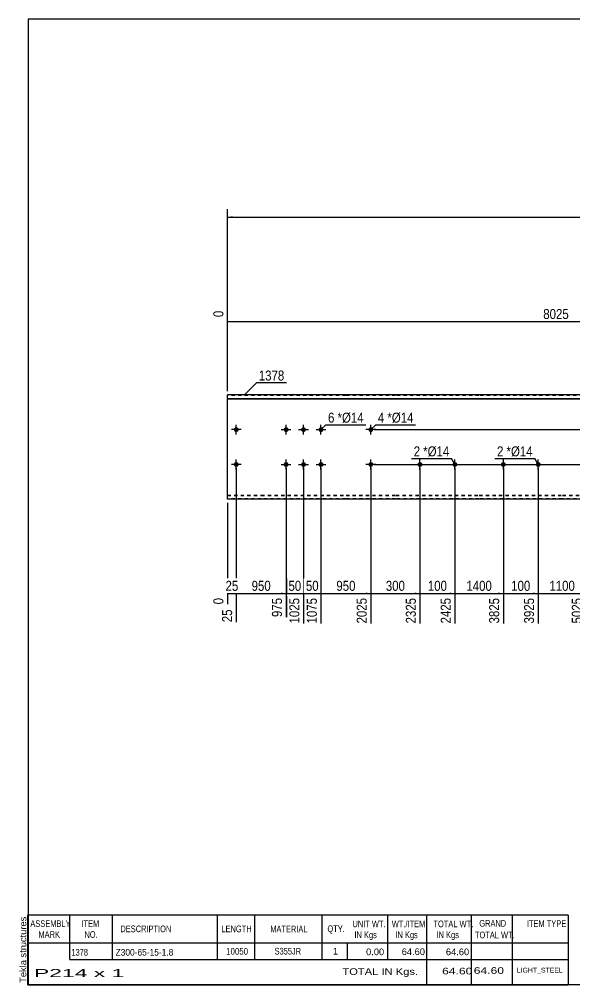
# Model space of a CAD drawing. Header units: millimetres. Extents: x -60 to 343, y -154 to 123.
# Drawn here: x -59.7 to 99.5, y -154.3 to 122.8 of the extents above; entities that cross this region are included whole.
import ezdxf

# ---------------------------------------------------------------- set-up
doc = ezdxf.new("R2010")
doc.units = ezdxf.units.MM
doc.linetypes.add('DXK_LINE_DOT1', pattern=[1.8814, 0.9407, -0.9407])
doc.styles.add('Arial', font='ARIAL.TTF', dxfattribs={"height": 0.2})
doc.styles.add('Arial Narrow', font='ARIALN.TTF', dxfattribs={"height": 0.2})

# ---------------------------------------------------------------- blocks, each defined once
blk = doc.blocks.new('Unknown-629084762-2047')
at = {"color": 5, "linetype": 'Continuous'}
for p, q in [((342.8, 122.75), (-57.2, 122.75)), ((-57.2, 122.75), (-57.2, -154.25)), ((342.8, -154.25), (342.8, 122.75)), ((-57.2, -154.25), (342.8, -154.25))]:
    blk.add_line(p, q, dxfattribs=at)
at = {"color": 174, "linetype": 'Continuous', "style": 'Arial'}
blk.add_text('Tekla structures', height=1.9102, rotation=90, dxfattribs=at).set_placement((-57.7, -153.75))
blk = doc.blocks.new('Bolt-629084762-1223 - 1203')
at = {"linetype": 'Continuous'}
for points in [[(16.09, 5, -1), (17.49, 5, -1)], [(21.09, 5, -1), (22.49, 5, -1)], [(26.09, 5, -1), (27.49, 5, -1)], [(16.09, -5, -1), (17.49, -5, -1)], [(21.09, -5, -1), (22.49, -5, -1)], [(26.09, -5, -1), (27.49, -5, -1)]]:
    blk.add_hatch(color=3, dxfattribs=at).paths.add_polyline_path(points)
at = {"color": 3, "linetype": 'Continuous'}
for p, q in [((16.79, 3.6), (16.79, 6.4)), ((21.79, 3.6), (21.79, 6.4)), ((26.79, 3.6), (26.79, 6.4)), ((15.39, 5), (18.19, 5)), ((20.39, 5), (23.19, 5)), ((25.39, 5), (28.19, 5)), ((15.39, -5), (18.19, -5)), ((16.79, -6.4), (16.79, -3.6)), ((20.39, -5), (23.19, -5)), ((21.79, -6.4), (21.79, -3.6)), ((25.39, -5), (28.19, -5)), ((26.79, -6.4), (26.79, -3.6))]:
    blk.add_line(p, q, dxfattribs=at)
blk = doc.blocks.new('Part-629084762-1218 - 1203')
at = {"color": 2, "linetype": 'Continuous'}
for p, q in [((0, -15), (0, 15)), ((9.6, 15), (0, 15)), ((0, 13.94), (9.6, 13.94)), ((33.89, 15), (9.7, 15)), ((9.7, 13.94), (33.89, 13.94)), ((48.18, 15), (33.99, 15)), ((33.99, 13.94), (48.18, 13.94)), ((72.08, 15), (48.28, 15)), ((48.28, 13.94), (72.08, 13.94)), ((95.98, 15), (72.18, 15)), ((72.18, 13.94), (95.98, 13.94)), ((109.48, 15), (96.08, 15)), ((96.08, 13.94), (109.48, 13.94)), ((133.38, 15), (109.58, 15)), ((109.58, 13.94), (133.38, 13.94)), ((157.28, 15), (133.48, 15)), ((133.48, 13.94), (157.28, 13.94)), ((181.18, 15), (157.38, 15)), ((157.38, 13.94), (181.18, 13.94)), ((195.48, 15), (181.28, 15)), ((181.28, 13.94), (195.48, 13.94)), ((214.08, 15), (195.58, 15)), ((195.58, 13.94), (214.08, 13.94)), ((238.38, 15), (214.18, 15)), ((214.18, 13.94), (238.38, 13.94)), ((256.98, 15), (238.48, 15)), ((238.48, 13.94), (256.98, 13.94)), ((266.68, 15), (257.08, 15)), ((257.08, 13.94), (266.68, 13.94)), ((266.68, 15), (266.68, 13.94)), ((266.68, 13.94), (266.68, -15)), ((0, 13.81), (9.6, 13.81)), ((9.7, 13.81), (33.89, 13.81)), ((33.99, 13.81), (48.18, 13.81)), ((48.28, 13.81), (72.08, 13.81)), ((72.18, 13.81), (95.98, 13.81)), ((96.08, 13.81), (109.48, 13.81)), ((109.58, 13.81), (133.38, 13.81)), ((133.48, 13.81), (157.28, 13.81)), ((157.38, 13.81), (181.18, 13.81)), ((181.28, 13.81), (195.48, 13.81)), ((195.58, 13.81), (214.08, 13.81)), ((214.18, 13.81), (238.38, 13.81)), ((238.48, 13.81), (256.98, 13.81)), ((257.08, 13.81), (266.68, 13.81)), ((9.6, -15), (0, -15)), ((33.89, -15), (9.7, -15)), ((48.18, -15), (33.99, -15)), ((72.08, -15), (48.28, -15)), ((95.98, -15), (72.18, -15)), ((109.48, -15), (96.08, -15)), ((133.38, -15), (109.58, -15)), ((157.28, -15), (133.48, -15)), ((181.18, -15), (157.38, -15)), ((195.48, -15), (181.28, -15)), ((214.08, -15), (195.58, -15)), ((238.38, -15), (214.18, -15)), ((256.98, -15), (238.48, -15)), ((266.68, -15), (257.08, -15))]:
    blk.add_line(p, q, dxfattribs=at)
at = {"color": 7, "linetype": 'DXK_LINE_DOT1'}
for p, q in [((9.6, 14.82), (0, 14.82)), ((33.89, 14.82), (9.7, 14.82)), ((48.18, 14.82), (33.99, 14.82)), ((72.08, 14.82), (48.28, 14.82)), ((95.98, 14.82), (72.18, 14.82)), ((109.48, 14.82), (96.08, 14.82)), ((133.38, 14.82), (109.58, 14.82)), ((157.28, 14.82), (133.48, 14.82)), ((181.18, 14.82), (157.38, 14.82)), ((195.48, 14.82), (181.28, 14.82)), ((214.08, 14.82), (195.58, 14.82)), ((238.38, 14.82), (214.18, 14.82)), ((256.98, 14.82), (238.48, 14.82)), ((266.68, 14.82), (257.08, 14.82)), ((0, -13.81), (9.6, -13.81)), ((9.7, -13.81), (33.89, -13.81)), ((33.99, -13.81), (48.18, -13.81)), ((48.28, -13.81), (72.08, -13.81)), ((72.18, -13.81), (95.98, -13.81)), ((96.08, -13.81), (109.48, -13.81)), ((109.58, -13.81), (133.38, -13.81)), ((133.48, -13.81), (157.28, -13.81)), ((157.38, -13.81), (181.18, -13.81)), ((181.28, -13.81), (195.48, -13.81)), ((195.58, -13.81), (214.08, -13.81)), ((214.18, -13.81), (238.38, -13.81)), ((238.48, -13.81), (256.98, -13.81)), ((257.08, -13.81), (266.68, -13.81)), ((0, -13.94), (9.6, -13.94)), ((9.6, -14.82), (0, -14.82)), ((9.7, -13.94), (33.89, -13.94)), ((33.89, -14.82), (9.7, -14.82)), ((33.99, -13.94), (48.18, -13.94)), ((48.18, -14.82), (33.99, -14.82)), ((48.28, -13.94), (72.08, -13.94)), ((72.08, -14.82), (48.28, -14.82)), ((72.18, -13.94), (95.98, -13.94)), ((95.98, -14.82), (72.18, -14.82)), ((96.08, -13.94), (109.48, -13.94)), ((109.48, -14.82), (96.08, -14.82)), ((109.58, -13.94), (133.38, -13.94)), ((133.38, -14.82), (109.58, -14.82)), ((133.48, -13.94), (157.28, -13.94)), ((157.28, -14.82), (133.48, -14.82)), ((157.38, -13.94), (181.18, -13.94)), ((181.18, -14.82), (157.38, -14.82)), ((181.28, -13.94), (195.48, -13.94)), ((195.48, -14.82), (181.28, -14.82)), ((195.58, -13.94), (214.08, -13.94)), ((214.08, -14.82), (195.58, -14.82)), ((214.18, -13.94), (238.38, -13.94)), ((238.38, -14.82), (214.18, -14.82)), ((238.48, -13.94), (256.98, -13.94)), ((256.98, -14.82), (238.48, -14.82)), ((257.08, -13.94), (266.68, -13.94)), ((266.68, -14.82), (257.08, -14.82))]:
    blk.add_line(p, q, dxfattribs=at)
blk = doc.blocks.new('Bolt-629084762-1224 - 1203')
at = {"linetype": 'Continuous'}
for points in [[(1.8, -5, -1), (3.2, -5, -1)], [(40.39, -5, -1), (41.79, -5, -1)]]:
    blk.add_hatch(color=3, dxfattribs=at).paths.add_polyline_path(points)
at = {"color": 3, "linetype": 'Continuous'}
for p, q in [((3.9, -5), (1.1, -5)), ((2.5, -6.4), (2.5, -3.6)), ((42.49, -5), (39.69, -5)), ((41.09, -6.4), (41.09, -3.6))]:
    blk.add_line(p, q, dxfattribs=at)
blk = doc.blocks.new('Bolt-629084762-1227 - 1203')
at = {"linetype": 'Continuous'}
for points in [[(1.8, 5, -1), (3.2, 5, -1)], [(40.39, 5, -1), (41.79, 5, -1)]]:
    blk.add_hatch(color=3, dxfattribs=at).paths.add_polyline_path(points)
at = {"color": 3, "linetype": 'Continuous'}
for p, q in [((2.5, 3.6), (2.5, 6.4)), ((41.09, 3.6), (41.09, 6.4)), ((3.9, 5), (1.1, 5)), ((42.49, 5), (39.69, 5))]:
    blk.add_line(p, q, dxfattribs=at)
blk = doc.blocks.new('Bolt-629084762-1230 - 1203')
at = {"linetype": 'Continuous'}
for points in [[(55.18, -4.3, -1), (55.18, -5.7, -1)], [(65.18, -4.3, -1), (65.18, -5.7, -1)]]:
    blk.add_hatch(color=3, dxfattribs=at).paths.add_polyline_path(points)
at = {"color": 3, "linetype": 'Continuous'}
for p, q in [((53.78, -5), (56.58, -5)), ((55.18, -6.4), (55.18, -3.6)), ((63.78, -5), (66.58, -5)), ((65.18, -6.4), (65.18, -3.6))]:
    blk.add_line(p, q, dxfattribs=at)
blk = doc.blocks.new('Bolt-629084762-1231 - 1203')
at = {"linetype": 'Continuous'}
for points in [[(79.08, -4.3, -1), (79.08, -5.7, -1)], [(89.08, -4.3, -1), (89.08, -5.7, -1)]]:
    blk.add_hatch(color=3, dxfattribs=at).paths.add_polyline_path(points)
at = {"color": 3, "linetype": 'Continuous'}
for p, q in [((77.68, -5), (80.48, -5)), ((79.08, -6.4), (79.08, -3.6)), ((87.68, -5), (90.48, -5)), ((89.08, -6.4), (89.08, -3.6))]:
    blk.add_line(p, q, dxfattribs=at)
blk = doc.blocks.new('StraightDimension-629084762-1289 - 1203')
at = {"linetype": 'Continuous'}
blk.add_hatch(color=7, dxfattribs=at).paths.add_polyline_path([(63.68, -41.75), (65.18, -42), (63.68, -42.25)])
at = {"color": 7, "linetype": 'Continuous'}
for p, q in [((55.18, -6), (55.18, -50.61)), ((65.18, -6), (65.18, -50.61)), ((55.18, -42), (65.18, -42))]:
    blk.add_line(p, q, dxfattribs=at)
at = {"color": 0}
blk.add_wipeout([(63.53, -41.85), (63.53, -37.65), (56.84, -37.65), (56.84, -41.85)], dxfattribs=at)
at = {"color": 3, "style": 'Arial Narrow'}
blk.add_text('100', height=2.863, dxfattribs=at).set_placement((57.44, -41.25))
at = {"color": 0, "linetype": 'Continuous'}
blk.add_wipeout([(64.58, -42.7), (60.38, -42.7), (60.38, -51.21), (64.58, -51.21)], dxfattribs=at)
at = {"color": 3, "linetype": 'Continuous', "style": 'Arial Narrow'}
blk.add_text('2425', height=2.863, rotation=90.0002, dxfattribs=at).set_placement((63.98, -50.61))
blk = doc.blocks.new('StraightDimension-629084762-1293 - 1203')
at = {"linetype": 'Continuous'}
blk.add_hatch(color=7, dxfattribs=at).paths.add_polyline_path([(20.29, -41.75), (21.79, -42), (20.29, -42.25)])
at = {"color": 7, "linetype": 'Continuous'}
for p, q in [((16.79, -6), (16.79, -48.78)), ((21.79, -6), (21.79, -50.61)), ((16.79, -42), (21.79, -42))]:
    blk.add_line(p, q, dxfattribs=at)
at = {"color": 0}
blk.add_wipeout([(21.72, -41.85), (21.72, -37.65), (16.87, -37.65), (16.87, -41.85)], dxfattribs=at)
at = {"color": 3, "style": 'Arial Narrow'}
blk.add_text('50', height=2.863, dxfattribs=at).set_placement((17.47, -41.25))
at = {"color": 0, "linetype": 'Continuous'}
blk.add_wipeout([(21.19, -42.7), (16.99, -42.7), (16.99, -51.21), (21.19, -51.21)], dxfattribs=at)
at = {"color": 3, "linetype": 'Continuous', "style": 'Arial Narrow'}
blk.add_text('1025', height=2.863, rotation=90.0002, dxfattribs=at).set_placement((20.59, -50.61))
blk = doc.blocks.new('StraightDimension-629084762-1361 - 1203')
at = {"linetype": 'Continuous'}
blk.add_hatch(color=7, dxfattribs=at).paths.add_polyline_path([(186.88, 36.25), (188.38, 36), (186.88, 35.75)])
at = {"color": 7, "linetype": 'Continuous'}
for p, q in [((188.38, 6), (188.38, 44.61)), ((0, 16), (0, 39.13)), ((0, 36), (188.38, 36))]:
    blk.add_line(p, q, dxfattribs=at)
at = {"color": 0, "linetype": 'Continuous'}
for points in [[(187.78, 45.21), (183.58, 45.21), (183.58, 36.7), (187.78, 36.7)], [(-0.6, 39.73), (-4.8, 39.73), (-4.8, 36.7), (-0.6, 36.7)]]:
    blk.add_wipeout(points, dxfattribs=at)
at = {"color": 0}
blk.add_wipeout([(98.45, 36.15), (98.45, 40.35), (89.93, 40.35), (89.93, 36.15)], dxfattribs=at)
at = {"color": 3, "linetype": 'Continuous', "style": 'Arial Narrow'}
for s, height, p in [('8025', 2.863, (187.18, 37.3)), ('0', 2.86, (-1.2, 37.3))]:
    blk.add_text(s, height=height, rotation=90.0002, dxfattribs=at).set_placement(p)
at = {"color": 3, "style": 'Arial Narrow'}
blk.add_text('8025', height=2.863, dxfattribs=at).set_placement((90.53, 36.75))
blk = doc.blocks.new('StraightDimension-629084762-1292 - 1203')
at = {"linetype": 'Continuous'}
blk.add_hatch(color=7, dxfattribs=at).paths.add_polyline_path([(25.29, -41.75), (26.79, -42), (25.29, -42.25)])
at = {"color": 7, "linetype": 'Continuous'}
for p, q in [((21.79, -6), (21.79, -50.61)), ((26.79, -6), (26.79, -50.61)), ((21.79, -42), (26.79, -42))]:
    blk.add_line(p, q, dxfattribs=at)
at = {"color": 0}
blk.add_wipeout([(26.72, -41.85), (26.72, -37.65), (21.87, -37.65), (21.87, -41.85)], dxfattribs=at)
at = {"color": 3, "style": 'Arial Narrow'}
blk.add_text('50', height=2.863, dxfattribs=at).set_placement((22.47, -41.25))
at = {"color": 0, "linetype": 'Continuous'}
blk.add_wipeout([(26.19, -42.7), (21.99, -42.7), (21.99, -51.21), (26.19, -51.21)], dxfattribs=at)
at = {"color": 3, "linetype": 'Continuous', "style": 'Arial Narrow'}
blk.add_text('1075', height=2.863, rotation=90.0002, dxfattribs=at).set_placement((25.59, -50.61))
blk = doc.blocks.new('StraightDimension-629084762-1291 - 1203')
at = {"linetype": 'Continuous'}
blk.add_hatch(color=7, dxfattribs=at).paths.add_polyline_path([(39.59, -41.75), (41.09, -42), (39.59, -42.25)])
at = {"color": 7, "linetype": 'Continuous'}
for p, q in [((26.79, -6), (26.79, -50.61)), ((41.09, -6), (41.09, -50.61)), ((26.79, -42), (41.09, -42))]:
    blk.add_line(p, q, dxfattribs=at)
at = {"color": 0}
blk.add_wipeout([(37.28, -41.85), (37.28, -37.65), (30.6, -37.65), (30.6, -41.85)], dxfattribs=at)
at = {"color": 3, "style": 'Arial Narrow'}
blk.add_text('950', height=2.863, dxfattribs=at).set_placement((31.2, -41.25))
at = {"color": 0, "linetype": 'Continuous'}
blk.add_wipeout([(40.49, -42.7), (36.29, -42.7), (36.29, -51.21), (40.49, -51.21)], dxfattribs=at)
at = {"color": 3, "linetype": 'Continuous', "style": 'Arial Narrow'}
blk.add_text('2025', height=2.863, rotation=90.0002, dxfattribs=at).set_placement((39.89, -50.61))
blk = doc.blocks.new('StraightDimension-629084762-1286 - 1203')
at = {"linetype": 'Continuous'}
blk.add_hatch(color=7, dxfattribs=at).paths.add_polyline_path([(101.28, -41.75), (102.78, -42), (101.28, -42.25)])
at = {"color": 7, "linetype": 'Continuous'}
for p, q in [((89.08, -6), (89.08, -50.61)), ((102.78, -6), (102.78, -50.61)), ((89.08, -42), (102.78, -42))]:
    blk.add_line(p, q, dxfattribs=at)
at = {"color": 0}
blk.add_wipeout([(100.19, -41.85), (100.19, -37.65), (91.68, -37.65), (91.68, -41.85)], dxfattribs=at)
at = {"color": 3, "style": 'Arial Narrow'}
blk.add_text('1100', height=2.863, dxfattribs=at).set_placement((92.28, -41.25))
at = {"color": 0, "linetype": 'Continuous'}
blk.add_wipeout([(102.18, -42.7), (97.98, -42.7), (97.98, -51.21), (102.18, -51.21)], dxfattribs=at)
at = {"color": 3, "linetype": 'Continuous', "style": 'Arial Narrow'}
blk.add_text('5025', height=2.863, rotation=90.0002, dxfattribs=at).set_placement((101.58, -50.61))
blk = doc.blocks.new('StraightDimension-629084762-1290 - 1203')
at = {"linetype": 'Continuous'}
blk.add_hatch(color=7, dxfattribs=at).paths.add_polyline_path([(53.68, -41.75), (55.18, -42), (53.68, -42.25)])
at = {"color": 7, "linetype": 'Continuous'}
for p, q in [((41.09, -6), (41.09, -50.61)), ((55.18, -6), (55.18, -50.61)), ((41.09, -42), (55.18, -42))]:
    blk.add_line(p, q, dxfattribs=at)
at = {"color": 0}
blk.add_wipeout([(51.48, -41.85), (51.48, -37.65), (44.79, -37.65), (44.79, -41.85)], dxfattribs=at)
at = {"color": 3, "style": 'Arial Narrow'}
blk.add_text('300', height=2.863, dxfattribs=at).set_placement((45.39, -41.25))
at = {"color": 0, "linetype": 'Continuous'}
blk.add_wipeout([(54.58, -42.7), (50.38, -42.7), (50.38, -51.21), (54.58, -51.21)], dxfattribs=at)
at = {"color": 3, "linetype": 'Continuous', "style": 'Arial Narrow'}
blk.add_text('2325', height=2.863, rotation=90.0002, dxfattribs=at).set_placement((53.98, -50.61))
blk = doc.blocks.new('StraightDimension-629084762-1294 - 1203')
at = {"linetype": 'Continuous'}
blk.add_hatch(color=7, dxfattribs=at).paths.add_polyline_path([(15.29, -41.75), (16.79, -42), (15.29, -42.25)])
at = {"color": 7, "linetype": 'Continuous'}
for p, q in [((2.5, -6), (2.5, -50.26)), ((16.79, -6), (16.79, -48.78)), ((2.5, -42), (16.79, -42))]:
    blk.add_line(p, q, dxfattribs=at)
at = {"color": 0}
blk.add_wipeout([(12.99, -41.85), (12.99, -37.65), (6.3, -37.65), (6.3, -41.85)], dxfattribs=at)
at = {"color": 3, "style": 'Arial Narrow'}
blk.add_text('950', height=2.863, dxfattribs=at).set_placement((6.9, -41.25))
at = {"color": 0, "linetype": 'Continuous'}
blk.add_wipeout([(16.19, -42.7), (11.99, -42.7), (11.99, -49.38), (16.19, -49.38)], dxfattribs=at)
at = {"color": 3, "linetype": 'Continuous', "style": 'Arial Narrow'}
blk.add_text('975', height=2.863, rotation=90.0002, dxfattribs=at).set_placement((15.59, -48.78))
blk = doc.blocks.new('StraightDimension-629084762-1287 - 1203')
at = {"linetype": 'Continuous'}
blk.add_hatch(color=7, dxfattribs=at).paths.add_polyline_path([(87.58, -41.75), (89.08, -42), (87.58, -42.25)])
at = {"color": 7, "linetype": 'Continuous'}
for p, q in [((79.08, -6), (79.08, -50.61)), ((89.08, -6), (89.08, -50.61)), ((79.08, -42), (89.08, -42))]:
    blk.add_line(p, q, dxfattribs=at)
at = {"color": 0}
blk.add_wipeout([(87.43, -41.85), (87.43, -37.65), (80.74, -37.65), (80.74, -41.85)], dxfattribs=at)
at = {"color": 3, "style": 'Arial Narrow'}
blk.add_text('100', height=2.863, dxfattribs=at).set_placement((81.34, -41.25))
at = {"color": 0, "linetype": 'Continuous'}
blk.add_wipeout([(88.48, -42.7), (84.28, -42.7), (84.28, -51.21), (88.48, -51.21)], dxfattribs=at)
at = {"color": 3, "linetype": 'Continuous', "style": 'Arial Narrow'}
blk.add_text('3925', height=2.863, rotation=90.0002, dxfattribs=at).set_placement((87.88, -50.61))
blk = doc.blocks.new('StraightDimension-629084762-1288 - 1203')
at = {"linetype": 'Continuous'}
blk.add_hatch(color=7, dxfattribs=at).paths.add_polyline_path([(77.58, -41.75), (79.08, -42), (77.58, -42.25)])
at = {"color": 7, "linetype": 'Continuous'}
for p, q in [((65.18, -6), (65.18, -50.61)), ((79.08, -6), (79.08, -50.61)), ((65.18, -42), (79.08, -42))]:
    blk.add_line(p, q, dxfattribs=at)
at = {"color": 0}
blk.add_wipeout([(76.39, -41.85), (76.39, -37.65), (67.88, -37.65), (67.88, -41.85)], dxfattribs=at)
at = {"color": 3, "style": 'Arial Narrow'}
blk.add_text('1400', height=2.863, dxfattribs=at).set_placement((68.48, -41.25))
at = {"color": 0, "linetype": 'Continuous'}
blk.add_wipeout([(78.48, -42.7), (74.28, -42.7), (74.28, -51.21), (78.48, -51.21)], dxfattribs=at)
at = {"color": 3, "linetype": 'Continuous', "style": 'Arial Narrow'}
blk.add_text('3825', height=2.863, rotation=90.0002, dxfattribs=at).set_placement((77.88, -50.61))
blk = doc.blocks.new('StraightDimension-629084762-1295 - 1203')
at = {"linetype": 'Continuous'}
blk.add_hatch(color=7, dxfattribs=at).paths.add_polyline_path([(1, -41.75), (2.5, -42), (1, -42.25)])
at = {"color": 7, "linetype": 'Continuous'}
for p, q in [((2.5, -6), (2.5, -50.26)), ((0, -16), (0, -45.13)), ((0, -42), (2.5, -42))]:
    blk.add_line(p, q, dxfattribs=at)
at = {"color": 0}
blk.add_wipeout([(3.68, -41.85), (3.68, -37.65), (-1.18, -37.65), (-1.18, -41.85)], dxfattribs=at)
at = {"color": 0, "linetype": 'Continuous'}
blk.add_wipeout([(1.9, -46), (-2.3, -46), (-2.3, -50.86), (1.9, -50.86)], dxfattribs=at)
at = {"color": 3, "style": 'Arial Narrow'}
blk.add_text('25', height=2.863, dxfattribs=at).set_placement((-0.58, -41.25))
at = {"color": 0, "linetype": 'Continuous'}
blk.add_wipeout([(-0.6, -42.7), (-4.8, -42.7), (-4.8, -45.73), (-0.6, -45.73)], dxfattribs=at)
at = {"color": 3, "linetype": 'Continuous', "style": 'Arial Narrow'}
for s, height, p in [('0', 2.86, (-1.2, -45.13)), ('25', 2.863, (1.3, -50.26))]:
    blk.add_text(s, height=height, rotation=90.0002, dxfattribs=at).set_placement(p)
blk = doc.blocks.new('StraightDimension-629084762-1401 - 1203')
at = {"linetype": 'Continuous'}
for points in [[(278.75, 6.03), (279, 7.53), (279.25, 6.03)], [(279.25, 6.5), (279, 5), (278.75, 6.5)]]:
    blk.add_hatch(color=7, dxfattribs=at).paths.add_polyline_path(points)
at = {"color": 7, "linetype": 'Continuous'}
for p, q in [((246.57, 7.53), (281.4, 7.53)), ((279, 5), (279, 7.53)), ((42.09, 5), (281.4, 5))]:
    blk.add_line(p, q, dxfattribs=at)
at = {"color": 0}
blk.add_wipeout([(278.85, 8.7), (274.65, 8.7), (274.65, 3.84), (278.85, 3.84)], dxfattribs=at)
at = {"color": 3, "style": 'Arial Narrow'}
blk.add_text('25', height=2.863, rotation=90.0002, dxfattribs=at).set_placement((278.25, 4.44))
blk = doc.blocks.new('StraightDimension-629084762-1402 - 1203')
at = {"linetype": 'Continuous'}
for points in [[(278.75, 3.5), (279, 5), (279.25, 3.5)], [(279.25, -3.5), (279, -5), (278.75, -3.5)]]:
    blk.add_hatch(color=7, dxfattribs=at).paths.add_polyline_path(points)
at = {"color": 7, "linetype": 'Continuous'}
for p, q in [((42.09, 5), (281.4, 5)), ((279, -5), (279, 5)), ((42.09, -5), (281.4, -5))]:
    blk.add_line(p, q, dxfattribs=at)
at = {"color": 0}
blk.add_wipeout([(278.85, 3.34), (274.65, 3.34), (274.65, -3.34), (278.85, -3.34)], dxfattribs=at)
at = {"color": 3, "style": 'Arial Narrow'}
blk.add_text('100', height=2.863, rotation=90.0002, dxfattribs=at).set_placement((278.25, -2.74))
blk = doc.blocks.new('StraightDimension-629084762-1403 - 1203')
at = {"linetype": 'Continuous'}
for points in [[(278.75, -6.5), (279, -5), (279.25, -6.5)], [(279.25, -13.5), (279, -15), (278.75, -13.5)]]:
    blk.add_hatch(color=7, dxfattribs=at).paths.add_polyline_path(points)
at = {"color": 7, "linetype": 'Continuous'}
for p, q in [((42.09, -5), (281.4, -5)), ((279, -15), (279, -5)), ((267.68, -15), (281.4, -15))]:
    blk.add_line(p, q, dxfattribs=at)
at = {"color": 0}
blk.add_wipeout([(278.85, -6.66), (274.65, -6.66), (274.65, -13.34), (278.85, -13.34)], dxfattribs=at)
at = {"color": 3, "style": 'Arial Narrow'}
blk.add_text('100', height=2.863, rotation=90.0002, dxfattribs=at).set_placement((278.25, -12.74))
blk = doc.blocks.new('StraightDimension-629084762-1438 - 1203')
at = {"linetype": 'Continuous'}
for points in [[(1.5, 65.75), (0, 66), (1.5, 66.25)], [(265.18, 66.25), (266.68, 66), (265.18, 65.75)]]:
    blk.add_hatch(color=7, dxfattribs=at).paths.add_polyline_path(points)
at = {"color": 7, "linetype": 'Continuous'}
for p, q in [((0, 16), (0, 68.25)), ((266.68, 16), (266.68, 68.25)), ((0, 66), (266.68, 66))]:
    blk.add_line(p, q, dxfattribs=at)
at = {"color": 0}
blk.add_wipeout([(138.51, 66.15), (138.51, 70.35), (128.17, 70.35), (128.17, 66.15)], dxfattribs=at)
at = {"color": 3, "style": 'Arial Narrow'}
blk.add_text('10050', height=2.863, dxfattribs=at).set_placement((128.77, 66.75))
blk = doc.blocks.new('CBS_BOM-629084762-2128')
at = {"color": 7, "linetype": 'Continuous'}
for p, q in [((-57.23, -142.28), (-57.23, -134.28)), ((-57.23, -134.28), (97.69, -134.28)), ((-45.23, -142.28), (-45.23, -134.28)), ((-33.04, -142.28), (-33.04, -134.28)), ((-2.88, -142.28), (-2.88, -134.28)), ((7.8, -142.28), (7.8, -134.28)), ((27.12, -142.28), (27.12, -134.28)), ((45.92, -142.28), (45.92, -134.28)), ((57.13, -142.28), (57.13, -134.28)), ((69.92, -142.28), (69.92, -134.28)), ((81.67, -142.28), (81.67, -134.28)), ((97.69, -134.29), (97.69, -142.27)), ((-57.23, -142.28), (97.69, -142.28)), ((-57.23, -147.08), (-57.23, -142.28)), ((-45.23, -147.08), (-45.23, -142.28)), ((-33.04, -147.08), (-33.04, -142.28)), ((-2.88, -147.08), (-2.88, -142.28)), ((7.8, -147.08), (7.8, -142.28)), ((27.12, -147.08), (27.12, -142.28)), ((34.38, -147.08), (34.38, -142.28)), ((45.92, -147.08), (45.92, -142.28)), ((57.13, -147.08), (57.13, -142.28)), ((69.92, -147.08), (69.92, -142.28)), ((81.69, -147.08), (81.69, -142.28)), ((97.69, -142.28), (97.69, -147.08)), ((-57.23, -154.28), (-57.23, -147.1)), ((-45.23, -147.08), (97.69, -147.08)), ((57.13, -154.28), (57.13, -147.1)), ((69.92, -154.28), (69.92, -147.1)), ((81.73, -154.28), (81.73, -147.1)), ((97.69, -147.08), (97.69, -154.28)), ((-57.23, -154.28), (97.69, -154.28))]:
    blk.add_line(p, q, dxfattribs=at)
at = {"color": 3, "linetype": 'Continuous', "style": 'Arial'}
for s, height, width, p in [('GRAND', 1.91, 0.8, (72.19, -137.62)), ('ASSEMBLY', 1.91, 0.7, (-56.55, -137.71)), ('ITEM', 1.91, 0.8, (-41.9, -137.71)), ('DESCRIPTION', 1.9102, 0.8, (-30.72, -139.21)), ('LENGTH', 1.91, 0.7, (-1.77, -139.21)), ('MATERIAL', 1.91, 0.8, (12.25, -139.26)), ('QTY.', 1.91, 0.8, (28.64, -139.18)), ('UNIT WT.', 1.91, 0.7, (35.81, -137.78)), ('WT./ITEM', 1.91, 0.7, (47.1, -137.78)), ('TOTAL WT.', 1.91, 0.7, (59.04, -137.78)), ('ITEM TYPE', 1.91, 0.7, (85.83, -137.7)), ('MARK', 1.91, 0.8, (-54.23, -140.84)), ('NO.', 1.91, 0.8, (-41.05, -140.84)), ('IN Kgs', 1.91, 0.8, (36.39, -140.92)), ('IN Kgs', 1.91, 0.8, (48.14, -140.92)), ('IN Kgs', 1.91, 0.8, (59.93, -140.92)), ('TOTAL WT.', 1.91, 0.7, (70.93, -140.96))]:
    blk.add_text(s, height=height, dxfattribs=dict(at, width=width)).set_placement(p)
at = {"color": 7, "linetype": 'Continuous', "style": 'Arial'}
for s, height, width, p in [('1378', 1.91, 0.8, (-44.77, -145.93)), ('Z300-65-15-1.8', 1.9102, 0.9, (-32.1, -145.93)), ('10050', 1.91, 0.85, (-0.42, -145.65)), ('S355JR', 1.91, 0.8, (13.49, -145.62))]:
    blk.add_text(s, height=height, dxfattribs=dict(at, width=width)).set_placement(p)
for s, p in [('1', (30.21, -145.62)), ('0.00', (39.72, -145.81)), ('64.60', (49.94, -145.78)), ('64.60', (62.61, -145.81))]:
    blk.add_text(s, height=1.91, dxfattribs=at).set_placement(p)
at = {"color": 6, "linetype": 'Continuous', "style": 'Arial'}
for s, height, width, p in [('TOTAL IN Kgs.', 1.9102, 1.2, (32.93, -151.48)), ('64.60', 1.91, 1.3, (61.52, -151.33)), ('64.60', 1.91, 1.3, (70.59, -151.17)), ('P214 x 1', 2.292, 2.05, (-55.51, -152.09))]:
    blk.add_text(s, height=height, dxfattribs=dict(at, width=width)).set_placement(p)
blk.add_text('LIGHT_STEEL', height=1.4135, dxfattribs=at).set_placement((82.94, -150.83))
blk = doc.blocks.new('Mark-629084762-1475 - 1203')
at = {"color": 0}
blk.add_wipeout([(30.64, 7.01), (30.64, 10.01), (28.81, 10.01), (28.81, 7.01)], dxfattribs=at)
blk.add_wipeout([(30.64, 7.01), (30.64, 10.01), (28.81, 10.01), (28.81, 7.01)], dxfattribs=at)
at = {"color": 7, "linetype": 'Continuous'}
blk.add_line((26.79, 5), (28.21, 6.41), dxfattribs=at)
at = {"color": 0}
blk.add_wipeout([(32.81, 7.01), (32.81, 10.01), (31.54, 10.01), (31.54, 7.01)], dxfattribs=at)
blk.add_wipeout([(32.81, 7.01), (32.81, 10.01), (31.54, 10.01), (31.54, 7.01)], dxfattribs=at)
at = {"color": 3, "style": 'Arial Narrow'}
blk.add_text('6', height=2.86, dxfattribs=at).set_placement((28.81, 7.01))
at = {"color": 0}
blk.add_wipeout([(39.03, 7.01), (39.03, 10.01), (32.81, 10.01), (32.81, 7.01)], dxfattribs=at)
blk.add_wipeout([(39.03, 7.01), (39.03, 10.01), (32.81, 10.01), (32.81, 7.01)], dxfattribs=at)
at = {"color": 7, "linetype": 'Continuous'}
blk.add_line((28.21, 6.41), (39.63, 6.41), dxfattribs=at)
at = {"color": 3, "style": 'Arial Narrow'}
for s, height, p in [('*', 2.86, (31.54, 7.01)), ('Ø14', 2.863, (32.81, 7.01))]:
    blk.add_text(s, height=height, dxfattribs=at).set_placement(p)
blk = doc.blocks.new('Mark-629084762-1441 - 1203')
at = {"color": 0}
blk.add_wipeout([(16.27, 19.09), (16.27, 22.09), (8.96, 22.09), (8.96, 19.09)], dxfattribs=at)
blk.add_wipeout([(16.27, 19.09), (16.27, 22.09), (8.96, 22.09), (8.96, 19.09)], dxfattribs=at)
at = {"color": 7, "linetype": 'Continuous'}
for p, q in [((4.82, 14.95), (8.36, 18.49)), ((8.36, 18.49), (16.87, 18.49))]:
    blk.add_line(p, q, dxfattribs=at)
at = {"color": 3, "style": 'Arial Narrow'}
blk.add_text('1378', height=2.863, dxfattribs=at).set_placement((8.96, 19.09))
blk = doc.blocks.new('MarkSet-629084762-1466 - 1203')
at = {"color": 0}
blk.add_wipeout([(44.93, 7.01), (44.93, 10.01), (43.1, 10.01), (43.1, 7.01)], dxfattribs=at)
blk.add_wipeout([(44.93, 7.01), (44.93, 10.01), (43.1, 10.01), (43.1, 7.01)], dxfattribs=at)
at = {"color": 7, "linetype": 'Continuous'}
blk.add_line((41.09, 5), (42.5, 6.41), dxfattribs=at)
at = {"color": 0}
blk.add_wipeout([(47.11, 7.01), (47.11, 10.01), (45.83, 10.01), (45.83, 7.01)], dxfattribs=at)
blk.add_wipeout([(47.11, 7.01), (47.11, 10.01), (45.83, 10.01), (45.83, 7.01)], dxfattribs=at)
at = {"color": 3, "style": 'Arial Narrow'}
blk.add_text('4', height=2.86, dxfattribs=at).set_placement((43.1, 7.01))
at = {"color": 0}
blk.add_wipeout([(53.32, 7.01), (53.32, 10.01), (47.11, 10.01), (47.11, 7.01)], dxfattribs=at)
blk.add_wipeout([(53.32, 7.01), (53.32, 10.01), (47.11, 10.01), (47.11, 7.01)], dxfattribs=at)
at = {"color": 7, "linetype": 'Continuous'}
blk.add_line((42.5, 6.41), (53.92, 6.41), dxfattribs=at)
at = {"color": 3, "style": 'Arial Narrow'}
for s, height, p in [('*', 2.86, (45.83, 7.01)), ('Ø14', 2.863, (47.11, 7.01))]:
    blk.add_text(s, height=height, dxfattribs=at).set_placement(p)
blk = doc.blocks.new('Mark-629084762-1479 - 1203')
at = {"color": 0}
blk.add_wipeout([(55.19, -2.67), (55.19, 0.33), (53.37, 0.33), (53.37, -2.67)], dxfattribs=at)
blk.add_wipeout([(55.19, -2.67), (55.19, 0.33), (53.37, 0.33), (53.37, -2.67)], dxfattribs=at)
blk.add_wipeout([(57.37, -2.67), (57.37, 0.33), (56.09, 0.33), (56.09, -2.67)], dxfattribs=at)
blk.add_wipeout([(57.37, -2.67), (57.37, 0.33), (56.09, 0.33), (56.09, -2.67)], dxfattribs=at)
at = {"color": 3, "style": 'Arial Narrow'}
blk.add_text('2', height=2.86, dxfattribs=at).set_placement((53.37, -2.67))
at = {"color": 0}
blk.add_wipeout([(63.58, -2.67), (63.58, 0.33), (57.37, 0.33), (57.37, -2.67)], dxfattribs=at)
blk.add_wipeout([(63.58, -2.67), (63.58, 0.33), (57.37, 0.33), (57.37, -2.67)], dxfattribs=at)
at = {"color": 7, "linetype": 'Continuous'}
for p in [(52.77, -3.27), (65.18, -5)]:
    blk.add_line(p, (64.18, -3.27), dxfattribs=at)
at = {"color": 3, "style": 'Arial Narrow'}
for s, height, p in [('*', 2.86, (56.09, -2.67)), ('Ø14', 2.863, (57.37, -2.67))]:
    blk.add_text(s, height=height, dxfattribs=at).set_placement(p)
blk = doc.blocks.new('Mark-629084762-1480 - 1203')
at = {"color": 0}
blk.add_wipeout([(79.09, -2.67), (79.09, 0.33), (77.27, 0.33), (77.27, -2.67)], dxfattribs=at)
blk.add_wipeout([(79.09, -2.67), (79.09, 0.33), (77.27, 0.33), (77.27, -2.67)], dxfattribs=at)
blk.add_wipeout([(81.27, -2.67), (81.27, 0.33), (79.99, 0.33), (79.99, -2.67)], dxfattribs=at)
blk.add_wipeout([(81.27, -2.67), (81.27, 0.33), (79.99, 0.33), (79.99, -2.67)], dxfattribs=at)
at = {"color": 3, "style": 'Arial Narrow'}
blk.add_text('2', height=2.86, dxfattribs=at).set_placement((77.27, -2.67))
at = {"color": 0}
blk.add_wipeout([(87.48, -2.67), (87.48, 0.33), (81.27, 0.33), (81.27, -2.67)], dxfattribs=at)
blk.add_wipeout([(87.48, -2.67), (87.48, 0.33), (81.27, 0.33), (81.27, -2.67)], dxfattribs=at)
at = {"color": 7, "linetype": 'Continuous'}
for p in [(76.67, -3.27), (89.08, -5)]:
    blk.add_line(p, (88.08, -3.27), dxfattribs=at)
at = {"color": 3, "style": 'Arial Narrow'}
for s, height, p in [('*', 2.86, (79.99, -2.67)), ('Ø14', 2.863, (81.27, -2.67))]:
    blk.add_text(s, height=height, dxfattribs=at).set_placement(p)

msp = doc.modelspace()

# ---------------------------------------------------------------- block references
for name in ['Unknown-629084762-2047', 'Part-629084762-1218 - 1203', 'Bolt-629084762-1227 - 1203', 'Bolt-629084762-1223 - 1203', 'Bolt-629084762-1224 - 1203', 'Bolt-629084762-1230 - 1203', 'Bolt-629084762-1231 - 1203', 'CBS_BOM-629084762-2128']:
    msp.add_blockref(name, (0, 0))

# ---------------------------------------------------------------- next in the draw order: block references
for name in ['StraightDimension-629084762-1361 - 1203', 'StraightDimension-629084762-1293 - 1203', 'StraightDimension-629084762-1289 - 1203', 'StraightDimension-629084762-1286 - 1203']:
    msp.add_blockref(name, (0, 0))

# ---------------------------------------------------------------- next in the draw order: block references
for name in ['StraightDimension-629084762-1438 - 1203', 'Mark-629084762-1475 - 1203', 'StraightDimension-629084762-1401 - 1203', 'StraightDimension-629084762-1294 - 1203', 'StraightDimension-629084762-1292 - 1203', 'StraightDimension-629084762-1287 - 1203']:
    msp.add_blockref(name, (0, 0))

# ---------------------------------------------------------------- next in the draw order: block references
for name in ['Mark-629084762-1441 - 1203', 'StraightDimension-629084762-1295 - 1203', 'StraightDimension-629084762-1291 - 1203', 'StraightDimension-629084762-1288 - 1203']:
    msp.add_blockref(name, (0, 0))

# ---------------------------------------------------------------- next in the draw order: block references
msp.add_blockref('StraightDimension-629084762-1290 - 1203', (0, 0))

# ---------------------------------------------------------------- next in the draw order: block references
msp.add_blockref('StraightDimension-629084762-1402 - 1203', (0, 0))

# ---------------------------------------------------------------- next in the draw order: block references
for name in ['MarkSet-629084762-1466 - 1203', 'StraightDimension-629084762-1403 - 1203']:
    msp.add_blockref(name, (0, 0))

# ---------------------------------------------------------------- next in the draw order: block references
for name in ['Mark-629084762-1479 - 1203', 'Mark-629084762-1480 - 1203']:
    msp.add_blockref(name, (0, 0))

doc.saveas('drawing.dxf')
